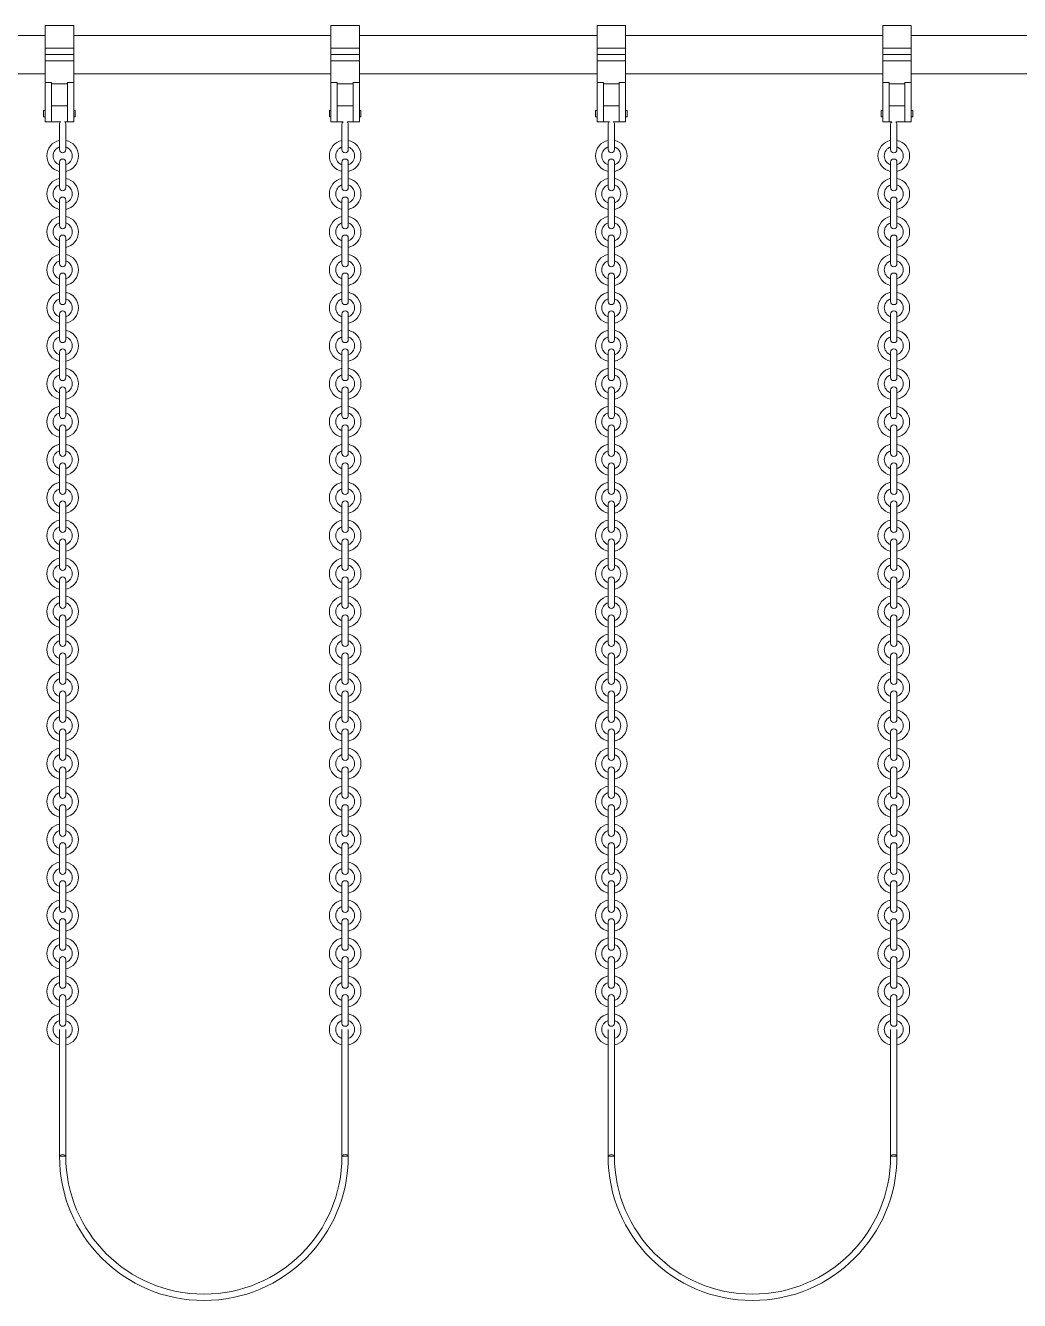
# Model space of a CAD drawing. Header units: metres. Extents: x 0 to 8289, y -39 to 4089.
# Drawn here: x 1302 to 2873, y 532 to 2546 of the extents above; entities that cross this region are included whole.
import ezdxf

# ---------------------------------------------------------------- set-up
doc = ezdxf.new("R2010")
doc.units = ezdxf.units.M
doc.layers.add('ceco.net 250', color=7, linetype='Continuous', lineweight=9)

msp = doc.modelspace()

# ---------------------------------------------------------------- linework, layer by layer
at = {"layer": 'ceco.net 250', "extrusion": (0, 1, 6.12323e-17)}
for p, q in [((1333.6, 2546), (1333.6, 2510)), ((1333.6, 2546), (1378.6, 2546)), ((1378.6, 2510), (1378.6, 2546)), ((1785, 2546), (1785, 2510)), ((1785, 2546), (1830, 2546)), ((1830, 2510), (1830, 2546)), ((2205.5, 2510), (2205.5, 2546)), ((2205.5, 2546), (2250.5, 2546)), ((2250.5, 2546), (2250.5, 2510)), ((2656.9, 2510), (2656.9, 2546)), ((2656.9, 2546), (2701.9, 2546)), ((2701.9, 2546), (2701.9, 2510)), ((1333.6, 2530.2), (963.1, 2530.2)), ((1785, 2530.2), (1378.6, 2530.2)), ((2205.5, 2530.2), (1830, 2530.2)), ((2656.9, 2530.2), (2250.5, 2530.2)), ((3051.2, 2530.2), (2701.9, 2530.2)), ((1333.6, 2500), (1333.6, 2510)), ((1333.6, 2510), (1378.6, 2510)), ((1333.6, 2500), (1378.6, 2500)), ((1333.6, 2500), (1378.6, 2500)), ((1333.6, 2500), (1333.6, 2490)), ((1378.6, 2510), (1378.6, 2500)), ((1378.6, 2490), (1378.6, 2500)), ((1785, 2500), (1785, 2510)), ((1785, 2510), (1830, 2510)), ((1785, 2500), (1830, 2500)), ((1785, 2500), (1830, 2500)), ((1785, 2500), (1785, 2490)), ((1830, 2510), (1830, 2500)), ((1830, 2490), (1830, 2500)), ((2205.5, 2510), (2205.5, 2500)), ((2250.5, 2510), (2205.5, 2510)), ((2250.5, 2500), (2205.5, 2500)), ((2250.5, 2500), (2205.5, 2500)), ((2205.5, 2490), (2205.5, 2500)), ((2250.5, 2500), (2250.5, 2510)), ((2250.5, 2500), (2250.5, 2490)), ((2656.9, 2510), (2656.9, 2500)), ((2701.9, 2510), (2656.9, 2510)), ((2701.9, 2500), (2656.9, 2500)), ((2701.9, 2500), (2656.9, 2500)), ((2656.9, 2490), (2656.9, 2500)), ((2701.9, 2500), (2701.9, 2510)), ((2701.9, 2500), (2701.9, 2490)), ((1333.6, 2490), (1333.6, 2455.8)), ((1333.6, 2490), (1378.6, 2490)), ((1378.6, 2455.8), (1378.6, 2490)), ((1785, 2490), (1785, 2455.8)), ((1785, 2490), (1830, 2490)), ((1830, 2455.8), (1830, 2490)), ((2205.5, 2455.8), (2205.5, 2490)), ((2250.5, 2490), (2205.5, 2490)), ((2250.5, 2490), (2250.5, 2455.8)), ((2656.9, 2455.8), (2656.9, 2490)), ((2701.9, 2490), (2656.9, 2490)), ((2701.9, 2490), (2701.9, 2455.8)), ((1333.6, 2469.8), (963.1, 2469.8)), ((1785, 2469.8), (1378.6, 2469.8)), ((2205.5, 2469.8), (1830, 2469.8)), ((2656.9, 2469.8), (2250.5, 2469.8)), ((3051.2, 2469.8), (2701.9, 2469.8)), ((1333.6, 2394), (1333.6, 2455.8)), ((1343.6, 2455.8), (1333.6, 2455.8)), ((1343.6, 2455.8), (1343.6, 2394)), ((1343.6, 2454), (1368.6, 2454)), ((1368.6, 2455.8), (1368.6, 2394)), ((1378.6, 2455.8), (1368.6, 2455.8)), ((1378.6, 2394), (1378.6, 2455.8)), ((1785, 2394), (1785, 2455.8)), ((1795, 2455.8), (1785, 2455.8)), ((1795, 2455.8), (1795, 2394)), ((1795, 2454), (1820, 2454)), ((1820, 2455.8), (1820, 2394)), ((1830, 2455.8), (1820, 2455.8)), ((1830, 2394), (1830, 2455.8)), ((2205.5, 2394), (2205.5, 2455.8)), ((2205.5, 2455.8), (2215.5, 2455.8)), ((2215.5, 2455.8), (2215.5, 2394)), ((2215.5, 2454), (2240.5, 2454)), ((2240.5, 2455.8), (2240.5, 2394)), ((2240.5, 2455.8), (2250.5, 2455.8)), ((2250.5, 2394), (2250.5, 2455.8)), ((2656.9, 2394), (2656.9, 2455.8)), ((2656.9, 2455.8), (2666.9, 2455.8)), ((2666.9, 2455.8), (2666.9, 2394)), ((2666.9, 2454), (2691.9, 2454)), ((2691.9, 2455.8), (2691.9, 2394)), ((2691.9, 2455.8), (2701.9, 2455.8)), ((2701.9, 2394), (2701.9, 2455.8)), ((1343.6, 2419), (1368.6, 2419)), ((1795, 2419), (1820, 2419)), ((2215.5, 2419), (2240.5, 2419)), ((2666.9, 2419), (2691.9, 2419)), ((1331.1, 2411.5), (1331.1, 2406.5)), ((1331.1, 2411.5), (1333.6, 2411.5)), ((1331.1, 2406.5), (1331.1, 2401.5)), ((1331.1, 2401.5), (1333.6, 2401.5)), ((1378.6, 2411.5), (1381.1, 2411.5)), ((1378.6, 2401.5), (1381.1, 2401.5)), ((1381.1, 2406.5), (1381.1, 2411.5)), ((1381.1, 2401.5), (1381.1, 2406.5)), ((1782.5, 2411.5), (1782.5, 2406.5)), ((1782.5, 2411.5), (1785, 2411.5)), ((1782.5, 2406.5), (1782.5, 2401.5)), ((1782.5, 2401.5), (1785, 2401.5)), ((1830, 2411.5), (1832.5, 2411.5)), ((1830, 2401.5), (1832.5, 2401.5)), ((1832.5, 2406.5), (1832.5, 2411.5)), ((1832.5, 2401.5), (1832.5, 2406.5)), ((2203, 2406.5), (2203, 2411.5)), ((2203, 2411.5), (2205.5, 2411.5)), ((2203, 2401.5), (2203, 2406.5)), ((2203, 2401.5), (2205.5, 2401.5)), ((2250.5, 2411.5), (2253, 2411.5)), ((2250.5, 2401.5), (2253, 2401.5)), ((2253, 2411.5), (2253, 2406.5)), ((2253, 2406.5), (2253, 2401.5)), ((2654.4, 2406.5), (2654.4, 2411.5)), ((2654.4, 2411.5), (2656.9, 2411.5)), ((2654.4, 2401.5), (2654.4, 2406.5)), ((2654.4, 2401.5), (2656.9, 2401.5)), ((2701.9, 2411.5), (2704.4, 2411.5)), ((2701.9, 2401.5), (2704.4, 2401.5)), ((2704.4, 2411.5), (2704.4, 2406.5)), ((2704.4, 2406.5), (2704.4, 2401.5)), ((1343.6, 2394), (1333.6, 2394)), ((1343.6, 2394), (1358.1, 2394)), ((1356.1, 2390), (1356.1, 2350)), ((1364.1, 2394), (1368.6, 2394)), ((1366.1, 2350), (1366.1, 2390)), ((1368.6, 2394), (1378.6, 2394)), ((1795, 2394), (1785, 2394)), ((1795, 2394), (1804.5, 2394)), ((1802.5, 2390), (1802.5, 2350)), ((1810.5, 2394), (1820, 2394)), ((1812.5, 2350), (1812.5, 2390)), ((1820, 2394), (1830, 2394)), ((2215.5, 2394), (2205.5, 2394)), ((2215.5, 2394), (2225, 2394)), ((2223, 2390), (2223, 2350)), ((2231, 2394), (2240.5, 2394)), ((2233, 2350), (2233, 2390)), ((2240.5, 2394), (2250.5, 2394)), ((2666.9, 2394), (2656.9, 2394)), ((2666.9, 2394), (2671.4, 2394)), ((2669.4, 2390), (2669.4, 2350)), ((2677.4, 2394), (2691.9, 2394)), ((2679.4, 2350), (2679.4, 2390)), ((2691.9, 2394), (2701.9, 2394)), ((1356.1, 2330), (1356.1, 2290)), ((1366.1, 2290), (1366.1, 2330)), ((1802.5, 2330), (1802.5, 2290)), ((1812.5, 2290), (1812.5, 2330)), ((2223, 2330), (2223, 2290)), ((2233, 2290), (2233, 2330)), ((2669.4, 2330), (2669.4, 2290)), ((2679.4, 2290), (2679.4, 2330)), ((1356.1, 2270), (1356.1, 2230)), ((1366.1, 2230), (1366.1, 2270)), ((1802.5, 2270), (1802.5, 2230)), ((1812.5, 2230), (1812.5, 2270)), ((2223, 2270), (2223, 2230)), ((2233, 2230), (2233, 2270)), ((2669.4, 2270), (2669.4, 2230)), ((2679.4, 2230), (2679.4, 2270)), ((1356.1, 2210), (1356.1, 2170)), ((1366.1, 2170), (1366.1, 2210)), ((1802.5, 2210), (1802.5, 2170)), ((1812.5, 2170), (1812.5, 2210)), ((2223, 2210), (2223, 2170)), ((2233, 2170), (2233, 2210)), ((2669.4, 2210), (2669.4, 2170)), ((2679.4, 2170), (2679.4, 2210)), ((1356.1, 2150), (1356.1, 2110)), ((1366.1, 2110), (1366.1, 2150)), ((1802.5, 2150), (1802.5, 2110)), ((1812.5, 2110), (1812.5, 2150)), ((2223, 2150), (2223, 2110)), ((2233, 2110), (2233, 2150)), ((2669.4, 2150), (2669.4, 2110)), ((2679.4, 2110), (2679.4, 2150)), ((1356.1, 2090), (1356.1, 2050)), ((1366.1, 2050), (1366.1, 2090)), ((1802.5, 2090), (1802.5, 2050)), ((1812.5, 2050), (1812.5, 2090)), ((2223, 2090), (2223, 2050)), ((2233, 2050), (2233, 2090)), ((2669.4, 2090), (2669.4, 2050)), ((2679.4, 2050), (2679.4, 2090)), ((1356.1, 2030), (1356.1, 1990)), ((1366.1, 1990), (1366.1, 2030)), ((1802.5, 2030), (1802.5, 1990)), ((1812.5, 1990), (1812.5, 2030)), ((2223, 2030), (2223, 1990)), ((2233, 1990), (2233, 2030)), ((2669.4, 2030), (2669.4, 1990)), ((2679.4, 1990), (2679.4, 2030)), ((1356.1, 1970), (1356.1, 1930)), ((1366.1, 1930), (1366.1, 1970)), ((1802.5, 1970), (1802.5, 1930)), ((1812.5, 1930), (1812.5, 1970)), ((2223, 1970), (2223, 1930)), ((2233, 1930), (2233, 1970)), ((2669.4, 1970), (2669.4, 1930)), ((2679.4, 1930), (2679.4, 1970)), ((1356.1, 1910), (1356.1, 1870)), ((1366.1, 1870), (1366.1, 1910)), ((1802.5, 1910), (1802.5, 1870)), ((1812.5, 1870), (1812.5, 1910)), ((2223, 1910), (2223, 1870)), ((2233, 1870), (2233, 1910)), ((2669.4, 1910), (2669.4, 1870)), ((2679.4, 1870), (2679.4, 1910)), ((1356.1, 1850), (1356.1, 1810)), ((1366.1, 1810), (1366.1, 1850)), ((1802.5, 1850), (1802.5, 1810)), ((1812.5, 1810), (1812.5, 1850)), ((2223, 1850), (2223, 1810)), ((2233, 1810), (2233, 1850)), ((2669.4, 1850), (2669.4, 1810)), ((2679.4, 1810), (2679.4, 1850)), ((1356.1, 1790), (1356.1, 1750)), ((1366.1, 1750), (1366.1, 1790)), ((1802.5, 1790), (1802.5, 1750)), ((1812.5, 1750), (1812.5, 1790)), ((2223, 1790), (2223, 1750)), ((2233, 1750), (2233, 1790)), ((2669.4, 1790), (2669.4, 1750)), ((2679.4, 1750), (2679.4, 1790)), ((1356.1, 1730), (1356.1, 1690)), ((1366.1, 1690), (1366.1, 1730)), ((1802.5, 1730), (1802.5, 1690)), ((1812.5, 1690), (1812.5, 1730)), ((2223, 1730), (2223, 1690)), ((2233, 1690), (2233, 1730)), ((2669.4, 1730), (2669.4, 1690)), ((2679.4, 1690), (2679.4, 1730)), ((1356.1, 1670), (1356.1, 1630)), ((1366.1, 1630), (1366.1, 1670)), ((1802.5, 1670), (1802.5, 1630)), ((1812.5, 1630), (1812.5, 1670)), ((2223, 1670), (2223, 1630)), ((2233, 1630), (2233, 1670)), ((2669.4, 1670), (2669.4, 1630)), ((2679.4, 1630), (2679.4, 1670)), ((1356.1, 1610), (1356.1, 1570)), ((1366.1, 1570), (1366.1, 1610)), ((1802.5, 1610), (1802.5, 1570)), ((1812.5, 1570), (1812.5, 1610)), ((2223, 1610), (2223, 1570)), ((2233, 1570), (2233, 1610)), ((2669.4, 1610), (2669.4, 1570)), ((2679.4, 1570), (2679.4, 1610)), ((1356.1, 1550), (1356.1, 1510)), ((1366.1, 1510), (1366.1, 1550)), ((1802.5, 1550), (1802.5, 1510)), ((1812.5, 1510), (1812.5, 1550)), ((2223, 1550), (2223, 1510)), ((2233, 1510), (2233, 1550)), ((2669.4, 1550), (2669.4, 1510)), ((2679.4, 1510), (2679.4, 1550)), ((1356.1, 1490), (1356.1, 1450)), ((1366.1, 1450), (1366.1, 1490)), ((1802.5, 1490), (1802.5, 1450)), ((1812.5, 1450), (1812.5, 1490)), ((2223, 1490), (2223, 1450)), ((2233, 1450), (2233, 1490)), ((2669.4, 1490), (2669.4, 1450)), ((2679.4, 1450), (2679.4, 1490)), ((1356.1, 1430), (1356.1, 1390)), ((1366.1, 1390), (1366.1, 1430)), ((1802.5, 1430), (1802.5, 1390)), ((1812.5, 1390), (1812.5, 1430)), ((2223, 1430), (2223, 1390)), ((2233, 1390), (2233, 1430)), ((2669.4, 1430), (2669.4, 1390)), ((2679.4, 1390), (2679.4, 1430)), ((1356.1, 1370), (1356.1, 1330)), ((1366.1, 1330), (1366.1, 1370)), ((1802.5, 1370), (1802.5, 1330)), ((1812.5, 1330), (1812.5, 1370)), ((2223, 1370), (2223, 1330)), ((2233, 1330), (2233, 1370)), ((2669.4, 1370), (2669.4, 1330)), ((2679.4, 1330), (2679.4, 1370)), ((1356.1, 1310), (1356.1, 1270)), ((1366.1, 1270), (1366.1, 1310)), ((1802.5, 1310), (1802.5, 1270)), ((1812.5, 1270), (1812.5, 1310)), ((2223, 1310), (2223, 1270)), ((2233, 1270), (2233, 1310)), ((2669.4, 1310), (2669.4, 1270)), ((2679.4, 1270), (2679.4, 1310)), ((1356.1, 1250), (1356.1, 1210)), ((1366.1, 1210), (1366.1, 1250)), ((1802.5, 1250), (1802.5, 1210)), ((1812.5, 1210), (1812.5, 1250)), ((2223, 1250), (2223, 1210)), ((2233, 1210), (2233, 1250)), ((2669.4, 1250), (2669.4, 1210)), ((2679.4, 1210), (2679.4, 1250)), ((1356.1, 1190), (1356.1, 1150)), ((1366.1, 1150), (1366.1, 1190)), ((1802.5, 1190), (1802.5, 1150)), ((1812.5, 1150), (1812.5, 1190)), ((2223, 1190), (2223, 1150)), ((2233, 1150), (2233, 1190)), ((2669.4, 1190), (2669.4, 1150)), ((2679.4, 1150), (2679.4, 1190)), ((1356.1, 1130), (1356.1, 1090)), ((1366.1, 1090), (1366.1, 1130)), ((1802.5, 1130), (1802.5, 1090)), ((1812.5, 1090), (1812.5, 1130)), ((2223, 1130), (2223, 1090)), ((2233, 1090), (2233, 1130)), ((2669.4, 1130), (2669.4, 1090)), ((2679.4, 1090), (2679.4, 1130)), ((1356.1, 1070), (1356.1, 1030)), ((1366.1, 1030), (1366.1, 1070)), ((1802.5, 1070), (1802.5, 1030)), ((1812.5, 1030), (1812.5, 1070)), ((2223, 1070), (2223, 1030)), ((2233, 1030), (2233, 1070)), ((2669.4, 1070), (2669.4, 1030)), ((2679.4, 1030), (2679.4, 1070)), ((1356.1, 1010), (1356.1, 970)), ((1366.1, 970), (1366.1, 1010)), ((1802.5, 1010), (1802.5, 970)), ((1812.5, 970), (1812.5, 1010)), ((2223, 1010), (2223, 970)), ((2233, 970), (2233, 1010)), ((2669.4, 1010), (2669.4, 970)), ((2679.4, 970), (2679.4, 1010)), ((1356.1, 760), (1356.1, 960)), ((1366.1, 760), (1366.1, 960)), ((1802.5, 960), (1802.5, 760)), ((1812.5, 960), (1812.5, 760)), ((2223, 760), (2223, 960)), ((2233, 760), (2233, 960)), ((2669.4, 960), (2669.4, 760)), ((2679.4, 960), (2679.4, 760)), ((1356.1, 760), (1366.1, 760)), ((1802.5, 760), (1812.5, 760)), ((2233, 760), (2223, 760)), ((2679.4, 760), (2669.4, 760))]:
    msp.add_line(p, q, dxfattribs=at)
at = {"layer": 'ceco.net 250'}
for centre, radius, start, end in [((1361.1, 2390), 5, 126.8699, 180), ((1361.1, 2390), 5, 0, 53.1301), ((1807.5, 2390), 5, 126.8699, 180), ((1807.5, 2390), 5, 0, 53.1301), ((2228, 2390), 5, 126.8699, 180), ((2228, 2390), 5, 0, 53.1301), ((2674.4, 2390), 5, 126.8699, 180), ((2674.4, 2390), 5, 0, 53.1301), ((1361.1, 2340), 25, 101.537, 180), ((1361.1, 2340), 25, 281.537, 78.463), ((1807.5, 2340), 25, 101.537, 180), ((1807.5, 2340), 25, 281.537, 78.463), ((2228, 2340), 25, 101.537, 180), ((2228, 2340), 25, 281.537, 78.463), ((2674.4, 2340), 25, 101.537, 180), ((2674.4, 2340), 25, 281.537, 78.463), ((1361.1, 2340), 25, 180, 258.463), ((1361.1, 2340), 15, 109.4712, 180), ((1361.1, 2340), 15, 180, 250.5288), ((1361.1, 2350), 5, 180, 0), ((1361.1, 2340), 15, 289.4712, 70.5288), ((1807.5, 2340), 25, 180, 258.463), ((1807.5, 2340), 15, 109.4712, 180), ((1807.5, 2340), 15, 180, 250.5288), ((1807.5, 2350), 5, 180, 0), ((1807.5, 2340), 15, 289.4712, 70.5288), ((2228, 2340), 25, 180, 258.463), ((2228, 2340), 15, 109.4712, 180), ((2228, 2340), 15, 180, 250.5288), ((2228, 2350), 5, 180, 0), ((2228, 2340), 15, 289.4712, 70.5288), ((2674.4, 2340), 25, 180, 258.463), ((2674.4, 2340), 15, 109.4712, 180), ((2674.4, 2340), 15, 180, 250.5288), ((2674.4, 2350), 5, 180, 0), ((2674.4, 2340), 15, 289.4712, 70.5288), ((1361.1, 2330), 5, 0, 180), ((1807.5, 2330), 5, 0, 180), ((2228, 2330), 5, 0, 180), ((2674.4, 2330), 5, 0, 180), ((1361.1, 2280), 25, 101.537, 180), ((1361.1, 2280), 25, 281.537, 78.463), ((1807.5, 2280), 25, 101.537, 180), ((1807.5, 2280), 25, 281.537, 78.463), ((2228, 2280), 25, 101.537, 180), ((2228, 2280), 25, 281.537, 78.463), ((2674.4, 2280), 25, 101.537, 180), ((2674.4, 2280), 25, 281.537, 78.463), ((1361.1, 2280), 25, 180, 258.463), ((1361.1, 2280), 15, 109.4712, 180), ((1361.1, 2280), 15, 180, 250.5288), ((1361.1, 2290), 5, 180, 0), ((1361.1, 2280), 15, 289.4712, 70.5288), ((1807.5, 2280), 25, 180, 258.463), ((1807.5, 2280), 15, 109.4712, 180), ((1807.5, 2280), 15, 180, 250.5288), ((1807.5, 2290), 5, 180, 0), ((1807.5, 2280), 15, 289.4712, 70.5288), ((2228, 2280), 25, 180, 258.463), ((2228, 2280), 15, 109.4712, 180), ((2228, 2280), 15, 180, 250.5288), ((2228, 2290), 5, 180, 0), ((2228, 2280), 15, 289.4712, 70.5288), ((2674.4, 2280), 25, 180, 258.463), ((2674.4, 2280), 15, 109.4712, 180), ((2674.4, 2280), 15, 180, 250.5288), ((2674.4, 2290), 5, 180, 0), ((2674.4, 2280), 15, 289.4712, 70.5288), ((1361.1, 2270), 5, 0, 180), ((1807.5, 2270), 5, 0, 180), ((2228, 2270), 5, 0, 180), ((2674.4, 2270), 5, 0, 180), ((1361.1, 2220), 25, 101.537, 180), ((1361.1, 2220), 25, 281.537, 78.463), ((1807.5, 2220), 25, 101.537, 180), ((1807.5, 2220), 25, 281.537, 78.463), ((2228, 2220), 25, 101.537, 180), ((2228, 2220), 25, 281.537, 78.463), ((2674.4, 2220), 25, 101.537, 180), ((2674.4, 2220), 25, 281.537, 78.463), ((1361.1, 2220), 25, 180, 258.463), ((1361.1, 2220), 15, 109.4712, 180), ((1361.1, 2220), 15, 180, 250.5288), ((1361.1, 2230), 5, 180, 0), ((1361.1, 2220), 15, 289.4712, 70.5288), ((1807.5, 2220), 25, 180, 258.463), ((1807.5, 2220), 15, 109.4712, 180), ((1807.5, 2220), 15, 180, 250.5288), ((1807.5, 2230), 5, 180, 0), ((1807.5, 2220), 15, 289.4712, 70.5288), ((2228, 2220), 25, 180, 258.463), ((2228, 2220), 15, 109.4712, 180), ((2228, 2220), 15, 180, 250.5288), ((2228, 2230), 5, 180, 0), ((2228, 2220), 15, 289.4712, 70.5288), ((2674.4, 2220), 25, 180, 258.463), ((2674.4, 2220), 15, 109.4712, 180), ((2674.4, 2220), 15, 180, 250.5288), ((2674.4, 2230), 5, 180, 0), ((2674.4, 2220), 15, 289.4712, 70.5288), ((1361.1, 2210), 5, 0, 180), ((1807.5, 2210), 5, 0, 180), ((2228, 2210), 5, 0, 180), ((2674.4, 2210), 5, 0, 180), ((1361.1, 2160), 25, 101.537, 180), ((1361.1, 2160), 25, 281.537, 78.463), ((1807.5, 2160), 25, 101.537, 180), ((1807.5, 2160), 25, 281.537, 78.463), ((2228, 2160), 25, 101.537, 180), ((2228, 2160), 25, 281.537, 78.463), ((2674.4, 2160), 25, 101.537, 180), ((2674.4, 2160), 25, 281.537, 78.463), ((1361.1, 2160), 25, 180, 258.463), ((1361.1, 2160), 15, 109.4712, 180), ((1361.1, 2160), 15, 180, 250.5288), ((1361.1, 2170), 5, 180, 0), ((1361.1, 2160), 15, 289.4712, 70.5288), ((1807.5, 2160), 25, 180, 258.463), ((1807.5, 2160), 15, 109.4712, 180), ((1807.5, 2160), 15, 180, 250.5288), ((1807.5, 2170), 5, 180, 0), ((1807.5, 2160), 15, 289.4712, 70.5288), ((2228, 2160), 25, 180, 258.463), ((2228, 2160), 15, 109.4712, 180), ((2228, 2160), 15, 180, 250.5288), ((2228, 2170), 5, 180, 0), ((2228, 2160), 15, 289.4712, 70.5288), ((2674.4, 2160), 25, 180, 258.463), ((2674.4, 2160), 15, 109.4712, 180), ((2674.4, 2160), 15, 180, 250.5288), ((2674.4, 2170), 5, 180, 0), ((2674.4, 2160), 15, 289.4712, 70.5288), ((1361.1, 2150), 5, 0, 180), ((1807.5, 2150), 5, 0, 180), ((2228, 2150), 5, 0, 180), ((2674.4, 2150), 5, 0, 180), ((1361.1, 2100), 25, 101.537, 180), ((1361.1, 2100), 25, 281.537, 78.463), ((1807.5, 2100), 25, 101.537, 180), ((1807.5, 2100), 25, 281.537, 78.463), ((2228, 2100), 25, 101.537, 180), ((2228, 2100), 25, 281.537, 78.463), ((2674.4, 2100), 25, 101.537, 180), ((2674.4, 2100), 25, 281.537, 78.463), ((1361.1, 2100), 25, 180, 258.463), ((1361.1, 2100), 15, 109.4712, 180), ((1361.1, 2100), 15, 180, 250.5288), ((1361.1, 2110), 5, 180, 0), ((1361.1, 2090), 5, 0, 180), ((1361.1, 2100), 15, 289.4712, 70.5288), ((1807.5, 2100), 25, 180, 258.463), ((1807.5, 2100), 15, 109.4712, 180), ((1807.5, 2100), 15, 180, 250.5288), ((1807.5, 2110), 5, 180, 0), ((1807.5, 2090), 5, 0, 180), ((1807.5, 2100), 15, 289.4712, 70.5288), ((2228, 2100), 25, 180, 258.463), ((2228, 2100), 15, 109.4712, 180), ((2228, 2100), 15, 180, 250.5288), ((2228, 2110), 5, 180, 0), ((2228, 2090), 5, 0, 180), ((2228, 2100), 15, 289.4712, 70.5288), ((2674.4, 2100), 25, 180, 258.463), ((2674.4, 2100), 15, 109.4712, 180), ((2674.4, 2100), 15, 180, 250.5288), ((2674.4, 2110), 5, 180, 0), ((2674.4, 2090), 5, 0, 180), ((2674.4, 2100), 15, 289.4712, 70.5288), ((1361.1, 2040), 25, 101.537, 180), ((1361.1, 2040), 25, 281.537, 78.463), ((1807.5, 2040), 25, 101.537, 180), ((1807.5, 2040), 25, 281.537, 78.463), ((2228, 2040), 25, 101.537, 180), ((2228, 2040), 25, 281.537, 78.463), ((2674.4, 2040), 25, 101.537, 180), ((2674.4, 2040), 25, 281.537, 78.463), ((1361.1, 2040), 25, 180, 258.463), ((1361.1, 2040), 15, 109.4712, 180), ((1361.1, 2040), 15, 180, 250.5288), ((1361.1, 2050), 5, 180, 0), ((1361.1, 2030), 5, 0, 180), ((1361.1, 2040), 15, 289.4712, 70.5288), ((1807.5, 2040), 25, 180, 258.463), ((1807.5, 2040), 15, 109.4712, 180), ((1807.5, 2040), 15, 180, 250.5288), ((1807.5, 2050), 5, 180, 0), ((1807.5, 2030), 5, 0, 180), ((1807.5, 2040), 15, 289.4712, 70.5288), ((2228, 2040), 25, 180, 258.463), ((2228, 2040), 15, 109.4712, 180), ((2228, 2040), 15, 180, 250.5288), ((2228, 2050), 5, 180, 0), ((2228, 2030), 5, 0, 180), ((2228, 2040), 15, 289.4712, 70.5288), ((2674.4, 2040), 25, 180, 258.463), ((2674.4, 2040), 15, 109.4712, 180), ((2674.4, 2040), 15, 180, 250.5288), ((2674.4, 2050), 5, 180, 0), ((2674.4, 2030), 5, 0, 180), ((2674.4, 2040), 15, 289.4712, 70.5288), ((1361.1, 1980), 25, 101.537, 180), ((1361.1, 1980), 15, 109.4712, 180), ((1361.1, 1980), 25, 281.537, 78.463), ((1361.1, 1980), 15, 289.4712, 70.5288), ((1807.5, 1980), 25, 101.537, 180), ((1807.5, 1980), 15, 109.4712, 180), ((1807.5, 1980), 25, 281.537, 78.463), ((1807.5, 1980), 15, 289.4712, 70.5288), ((2228, 1980), 25, 101.537, 180), ((2228, 1980), 15, 109.4712, 180), ((2228, 1980), 25, 281.537, 78.463), ((2228, 1980), 15, 289.4712, 70.5288), ((2674.4, 1980), 25, 101.537, 180), ((2674.4, 1980), 15, 109.4712, 180), ((2674.4, 1980), 25, 281.537, 78.463), ((2674.4, 1980), 15, 289.4712, 70.5288), ((1361.1, 1980), 25, 180, 258.463), ((1361.1, 1980), 15, 180, 250.5288), ((1361.1, 1990), 5, 180, 0), ((1361.1, 1970), 5, 0, 180), ((1807.5, 1980), 25, 180, 258.463), ((1807.5, 1980), 15, 180, 250.5288), ((1807.5, 1990), 5, 180, 0), ((1807.5, 1970), 5, 0, 180), ((2228, 1980), 25, 180, 258.463), ((2228, 1980), 15, 180, 250.5288), ((2228, 1990), 5, 180, 0), ((2228, 1970), 5, 0, 180), ((2674.4, 1980), 25, 180, 258.463), ((2674.4, 1980), 15, 180, 250.5288), ((2674.4, 1990), 5, 180, 0), ((2674.4, 1970), 5, 0, 180), ((1361.1, 1920), 25, 101.537, 180), ((1361.1, 1920), 15, 109.4712, 180), ((1361.1, 1920), 25, 281.537, 78.463), ((1361.1, 1920), 15, 289.4712, 70.5288), ((1807.5, 1920), 25, 101.537, 180), ((1807.5, 1920), 15, 109.4712, 180), ((1807.5, 1920), 25, 281.537, 78.463), ((1807.5, 1920), 15, 289.4712, 70.5288), ((2228, 1920), 25, 101.537, 180), ((2228, 1920), 15, 109.4712, 180), ((2228, 1920), 25, 281.537, 78.463), ((2228, 1920), 15, 289.4712, 70.5288), ((2674.4, 1920), 25, 101.537, 180), ((2674.4, 1920), 15, 109.4712, 180), ((2674.4, 1920), 25, 281.537, 78.463), ((2674.4, 1920), 15, 289.4712, 70.5288), ((1361.1, 1920), 25, 180, 258.463), ((1361.1, 1920), 15, 180, 250.5288), ((1361.1, 1930), 5, 180, 0), ((1361.1, 1910), 5, 0, 180), ((1807.5, 1920), 25, 180, 258.463), ((1807.5, 1920), 15, 180, 250.5288), ((1807.5, 1930), 5, 180, 0), ((1807.5, 1910), 5, 0, 180), ((2228, 1920), 25, 180, 258.463), ((2228, 1920), 15, 180, 250.5288), ((2228, 1930), 5, 180, 0), ((2228, 1910), 5, 0, 180), ((2674.4, 1920), 25, 180, 258.463), ((2674.4, 1920), 15, 180, 250.5288), ((2674.4, 1930), 5, 180, 0), ((2674.4, 1910), 5, 0, 180), ((1361.1, 1860), 25, 101.537, 180), ((1361.1, 1860), 15, 109.4712, 180), ((1361.1, 1860), 25, 281.537, 78.463), ((1361.1, 1860), 15, 289.4712, 70.5288), ((1807.5, 1860), 25, 101.537, 180), ((1807.5, 1860), 15, 109.4712, 180), ((1807.5, 1860), 25, 281.537, 78.463), ((1807.5, 1860), 15, 289.4712, 70.5288), ((2228, 1860), 25, 101.537, 180), ((2228, 1860), 15, 109.4712, 180), ((2228, 1860), 25, 281.537, 78.463), ((2228, 1860), 15, 289.4712, 70.5288), ((2674.4, 1860), 25, 101.537, 180), ((2674.4, 1860), 15, 109.4712, 180), ((2674.4, 1860), 25, 281.537, 78.463), ((2674.4, 1860), 15, 289.4712, 70.5288), ((1361.1, 1860), 25, 180, 258.463), ((1361.1, 1860), 15, 180, 250.5288), ((1361.1, 1870), 5, 180, 0), ((1361.1, 1850), 5, 0, 180), ((1807.5, 1860), 25, 180, 258.463), ((1807.5, 1860), 15, 180, 250.5288), ((1807.5, 1870), 5, 180, 0), ((1807.5, 1850), 5, 0, 180), ((2228, 1860), 25, 180, 258.463), ((2228, 1860), 15, 180, 250.5288), ((2228, 1870), 5, 180, 0), ((2228, 1850), 5, 0, 180), ((2674.4, 1860), 25, 180, 258.463), ((2674.4, 1860), 15, 180, 250.5288), ((2674.4, 1870), 5, 180, 0), ((2674.4, 1850), 5, 0, 180), ((1361.1, 1800), 25, 101.537, 180), ((1361.1, 1800), 15, 109.4712, 180), ((1361.1, 1800), 25, 281.537, 78.463), ((1361.1, 1800), 15, 289.4712, 70.5288), ((1807.5, 1800), 25, 101.537, 180), ((1807.5, 1800), 15, 109.4712, 180), ((1807.5, 1800), 25, 281.537, 78.463), ((1807.5, 1800), 15, 289.4712, 70.5288), ((2228, 1800), 25, 101.537, 180), ((2228, 1800), 15, 109.4712, 180), ((2228, 1800), 25, 281.537, 78.463), ((2228, 1800), 15, 289.4712, 70.5288), ((2674.4, 1800), 25, 101.537, 180), ((2674.4, 1800), 15, 109.4712, 180), ((2674.4, 1800), 25, 281.537, 78.463), ((2674.4, 1800), 15, 289.4712, 70.5288), ((1361.1, 1800), 25, 180, 258.463), ((1361.1, 1800), 15, 180, 250.5288), ((1361.1, 1810), 5, 180, 0), ((1361.1, 1790), 5, 0, 180), ((1807.5, 1800), 25, 180, 258.463), ((1807.5, 1800), 15, 180, 250.5288), ((1807.5, 1810), 5, 180, 0), ((1807.5, 1790), 5, 0, 180), ((2228, 1800), 25, 180, 258.463), ((2228, 1800), 15, 180, 250.5288), ((2228, 1810), 5, 180, 0), ((2228, 1790), 5, 0, 180), ((2674.4, 1800), 25, 180, 258.463), ((2674.4, 1800), 15, 180, 250.5288), ((2674.4, 1810), 5, 180, 0), ((2674.4, 1790), 5, 0, 180), ((1361.1, 1740), 25, 101.537, 180), ((1361.1, 1740), 15, 109.4712, 180), ((1361.1, 1740), 25, 281.537, 78.463), ((1361.1, 1740), 15, 289.4712, 70.5288), ((1807.5, 1740), 25, 101.537, 180), ((1807.5, 1740), 15, 109.4712, 180), ((1807.5, 1740), 25, 281.537, 78.463), ((1807.5, 1740), 15, 289.4712, 70.5288), ((2228, 1740), 25, 101.537, 180), ((2228, 1740), 15, 109.4712, 180), ((2228, 1740), 25, 281.537, 78.463), ((2228, 1740), 15, 289.4712, 70.5288), ((2674.4, 1740), 25, 101.537, 180), ((2674.4, 1740), 15, 109.4712, 180), ((2674.4, 1740), 25, 281.537, 78.463), ((2674.4, 1740), 15, 289.4712, 70.5288), ((1361.1, 1740), 25, 180, 258.463), ((1361.1, 1740), 15, 180, 250.5288), ((1361.1, 1750), 5, 180, 0), ((1361.1, 1730), 5, 0, 180), ((1807.5, 1740), 25, 180, 258.463), ((1807.5, 1740), 15, 180, 250.5288), ((1807.5, 1750), 5, 180, 0), ((1807.5, 1730), 5, 0, 180), ((2228, 1740), 25, 180, 258.463), ((2228, 1740), 15, 180, 250.5288), ((2228, 1750), 5, 180, 0), ((2228, 1730), 5, 0, 180), ((2674.4, 1740), 25, 180, 258.463), ((2674.4, 1740), 15, 180, 250.5288), ((2674.4, 1750), 5, 180, 0), ((2674.4, 1730), 5, 0, 180), ((1361.1, 1680), 25, 101.537, 180), ((1361.1, 1680), 15, 109.4712, 180), ((1361.1, 1680), 25, 281.537, 78.463), ((1361.1, 1680), 15, 289.4712, 70.5288), ((1807.5, 1680), 25, 101.537, 180), ((1807.5, 1680), 15, 109.4712, 180), ((1807.5, 1680), 25, 281.537, 78.463), ((1807.5, 1680), 15, 289.4712, 70.5288), ((2228, 1680), 25, 101.537, 180), ((2228, 1680), 15, 109.4712, 180), ((2228, 1680), 25, 281.537, 78.463), ((2228, 1680), 15, 289.4712, 70.5288), ((2674.4, 1680), 25, 101.537, 180), ((2674.4, 1680), 15, 109.4712, 180), ((2674.4, 1680), 25, 281.537, 78.463), ((2674.4, 1680), 15, 289.4712, 70.5288), ((1361.1, 1680), 25, 180, 258.463), ((1361.1, 1680), 15, 180, 250.5288), ((1361.1, 1690), 5, 180, 0), ((1361.1, 1670), 5, 0, 180), ((1807.5, 1680), 25, 180, 258.463), ((1807.5, 1680), 15, 180, 250.5288), ((1807.5, 1690), 5, 180, 0), ((1807.5, 1670), 5, 0, 180), ((2228, 1680), 25, 180, 258.463), ((2228, 1680), 15, 180, 250.5288), ((2228, 1690), 5, 180, 0), ((2228, 1670), 5, 0, 180), ((2674.4, 1680), 25, 180, 258.463), ((2674.4, 1680), 15, 180, 250.5288), ((2674.4, 1690), 5, 180, 0), ((2674.4, 1670), 5, 0, 180), ((1361.1, 1620), 25, 101.537, 180), ((1361.1, 1620), 15, 109.4712, 180), ((1361.1, 1620), 25, 281.537, 78.463), ((1361.1, 1620), 15, 289.4712, 70.5288), ((1807.5, 1620), 25, 101.537, 180), ((1807.5, 1620), 15, 109.4712, 180), ((1807.5, 1620), 25, 281.537, 78.463), ((1807.5, 1620), 15, 289.4712, 70.5288), ((2228, 1620), 25, 101.537, 180), ((2228, 1620), 15, 109.4712, 180), ((2228, 1620), 25, 281.537, 78.463), ((2228, 1620), 15, 289.4712, 70.5288), ((2674.4, 1620), 25, 101.537, 180), ((2674.4, 1620), 15, 109.4712, 180), ((2674.4, 1620), 25, 281.537, 78.463), ((2674.4, 1620), 15, 289.4712, 70.5288), ((1361.1, 1620), 25, 180, 258.463), ((1361.1, 1620), 15, 180, 250.5288), ((1361.1, 1630), 5, 180, 0), ((1361.1, 1610), 5, 0, 180), ((1807.5, 1620), 25, 180, 258.463), ((1807.5, 1620), 15, 180, 250.5288), ((1807.5, 1630), 5, 180, 0), ((1807.5, 1610), 5, 0, 180), ((2228, 1620), 25, 180, 258.463), ((2228, 1620), 15, 180, 250.5288), ((2228, 1630), 5, 180, 0), ((2228, 1610), 5, 0, 180), ((2674.4, 1620), 25, 180, 258.463), ((2674.4, 1620), 15, 180, 250.5288), ((2674.4, 1630), 5, 180, 0), ((2674.4, 1610), 5, 0, 180), ((1361.1, 1560), 25, 101.537, 180), ((1361.1, 1560), 15, 109.4712, 180), ((1361.1, 1560), 25, 281.537, 78.463), ((1361.1, 1560), 15, 289.4712, 70.5288), ((1807.5, 1560), 25, 101.537, 180), ((1807.5, 1560), 15, 109.4712, 180), ((1807.5, 1560), 25, 281.537, 78.463), ((1807.5, 1560), 15, 289.4712, 70.5288), ((2228, 1560), 25, 101.537, 180), ((2228, 1560), 15, 109.4712, 180), ((2228, 1560), 25, 281.537, 78.463), ((2228, 1560), 15, 289.4712, 70.5288), ((2674.4, 1560), 25, 101.537, 180), ((2674.4, 1560), 15, 109.4712, 180), ((2674.4, 1560), 25, 281.537, 78.463), ((2674.4, 1560), 15, 289.4712, 70.5288), ((1361.1, 1560), 25, 180, 258.463), ((1361.1, 1560), 15, 180, 250.5288), ((1361.1, 1570), 5, 180, 0), ((1361.1, 1550), 5, 0, 180), ((1807.5, 1560), 25, 180, 258.463), ((1807.5, 1560), 15, 180, 250.5288), ((1807.5, 1570), 5, 180, 0), ((1807.5, 1550), 5, 0, 180), ((2228, 1560), 25, 180, 258.463), ((2228, 1560), 15, 180, 250.5288), ((2228, 1570), 5, 180, 0), ((2228, 1550), 5, 0, 180), ((2674.4, 1560), 25, 180, 258.463), ((2674.4, 1560), 15, 180, 250.5288), ((2674.4, 1570), 5, 180, 0), ((2674.4, 1550), 5, 0, 180), ((1361.1, 1500), 25, 101.537, 180), ((1361.1, 1500), 15, 109.4712, 180), ((1361.1, 1500), 25, 281.537, 78.463), ((1361.1, 1500), 15, 289.4712, 70.5288), ((1807.5, 1500), 25, 101.537, 180), ((1807.5, 1500), 15, 109.4712, 180), ((1807.5, 1500), 25, 281.537, 78.463), ((1807.5, 1500), 15, 289.4712, 70.5288), ((2228, 1500), 25, 101.537, 180), ((2228, 1500), 15, 109.4712, 180), ((2228, 1500), 25, 281.537, 78.463), ((2228, 1500), 15, 289.4712, 70.5288), ((2674.4, 1500), 25, 101.537, 180), ((2674.4, 1500), 15, 109.4712, 180), ((2674.4, 1500), 25, 281.537, 78.463), ((2674.4, 1500), 15, 289.4712, 70.5288), ((1361.1, 1500), 25, 180, 258.463), ((1361.1, 1500), 15, 180, 250.5288), ((1361.1, 1510), 5, 180, 0), ((1361.1, 1490), 5, 0, 180), ((1807.5, 1500), 25, 180, 258.463), ((1807.5, 1500), 15, 180, 250.5288), ((1807.5, 1510), 5, 180, 0), ((1807.5, 1490), 5, 0, 180), ((2228, 1500), 25, 180, 258.463), ((2228, 1500), 15, 180, 250.5288), ((2228, 1510), 5, 180, 0), ((2228, 1490), 5, 0, 180), ((2674.4, 1500), 25, 180, 258.463), ((2674.4, 1500), 15, 180, 250.5288), ((2674.4, 1510), 5, 180, 0), ((2674.4, 1490), 5, 0, 180), ((1361.1, 1440), 25, 101.537, 180), ((1361.1, 1440), 15, 109.4712, 180), ((1361.1, 1440), 25, 281.537, 78.463), ((1361.1, 1440), 15, 289.4712, 70.5288), ((1807.5, 1440), 25, 101.537, 180), ((1807.5, 1440), 15, 109.4712, 180), ((1807.5, 1440), 25, 281.537, 78.463), ((1807.5, 1440), 15, 289.4712, 70.5288), ((2228, 1440), 25, 101.537, 180), ((2228, 1440), 15, 109.4712, 180), ((2228, 1440), 25, 281.537, 78.463), ((2228, 1440), 15, 289.4712, 70.5288), ((2674.4, 1440), 25, 101.537, 180), ((2674.4, 1440), 15, 109.4712, 180), ((2674.4, 1440), 25, 281.537, 78.463), ((2674.4, 1440), 15, 289.4712, 70.5288), ((1361.1, 1440), 25, 180, 258.463), ((1361.1, 1440), 15, 180, 250.5288), ((1361.1, 1450), 5, 180, 0), ((1361.1, 1430), 5, 0, 180), ((1807.5, 1440), 25, 180, 258.463), ((1807.5, 1440), 15, 180, 250.5288), ((1807.5, 1450), 5, 180, 0), ((1807.5, 1430), 5, 0, 180), ((2228, 1440), 25, 180, 258.463), ((2228, 1440), 15, 180, 250.5288), ((2228, 1450), 5, 180, 0), ((2228, 1430), 5, 0, 180), ((2674.4, 1440), 25, 180, 258.463), ((2674.4, 1440), 15, 180, 250.5288), ((2674.4, 1450), 5, 180, 0), ((2674.4, 1430), 5, 0, 180), ((1361.1, 1380), 25, 101.537, 180), ((1361.1, 1380), 15, 109.4712, 180), ((1361.1, 1390), 5, 180, 0), ((1361.1, 1380), 25, 281.537, 78.463), ((1361.1, 1380), 15, 289.4712, 70.5288), ((1807.5, 1380), 25, 101.537, 180), ((1807.5, 1380), 15, 109.4712, 180), ((1807.5, 1390), 5, 180, 0), ((1807.5, 1380), 25, 281.537, 78.463), ((1807.5, 1380), 15, 289.4712, 70.5288), ((2228, 1380), 25, 101.537, 180), ((2228, 1380), 15, 109.4712, 180), ((2228, 1390), 5, 180, 0), ((2228, 1380), 25, 281.537, 78.463), ((2228, 1380), 15, 289.4712, 70.5288), ((2674.4, 1380), 25, 101.537, 180), ((2674.4, 1380), 15, 109.4712, 180), ((2674.4, 1390), 5, 180, 0), ((2674.4, 1380), 25, 281.537, 78.463), ((2674.4, 1380), 15, 289.4712, 70.5288), ((1361.1, 1380), 25, 180, 258.463), ((1361.1, 1380), 15, 180, 250.5288), ((1361.1, 1370), 5, 0, 180), ((1807.5, 1380), 25, 180, 258.463), ((1807.5, 1380), 15, 180, 250.5288), ((1807.5, 1370), 5, 0, 180), ((2228, 1380), 25, 180, 258.463), ((2228, 1380), 15, 180, 250.5288), ((2228, 1370), 5, 0, 180), ((2674.4, 1380), 25, 180, 258.463), ((2674.4, 1380), 15, 180, 250.5288), ((2674.4, 1370), 5, 0, 180), ((1361.1, 1320), 25, 101.537, 180), ((1361.1, 1320), 15, 109.4712, 180), ((1361.1, 1330), 5, 180, 0), ((1361.1, 1320), 25, 281.537, 78.463), ((1361.1, 1320), 15, 289.4712, 70.5288), ((1807.5, 1320), 25, 101.537, 180), ((1807.5, 1320), 15, 109.4712, 180), ((1807.5, 1330), 5, 180, 0), ((1807.5, 1320), 25, 281.537, 78.463), ((1807.5, 1320), 15, 289.4712, 70.5288), ((2228, 1320), 25, 101.537, 180), ((2228, 1320), 15, 109.4712, 180), ((2228, 1330), 5, 180, 0), ((2228, 1320), 25, 281.537, 78.463), ((2228, 1320), 15, 289.4712, 70.5288), ((2674.4, 1320), 25, 101.537, 180), ((2674.4, 1320), 15, 109.4712, 180), ((2674.4, 1330), 5, 180, 0), ((2674.4, 1320), 25, 281.537, 78.463), ((2674.4, 1320), 15, 289.4712, 70.5288), ((1361.1, 1320), 25, 180, 258.463), ((1361.1, 1320), 15, 180, 250.5288), ((1361.1, 1310), 5, 0, 180), ((1807.5, 1320), 25, 180, 258.463), ((1807.5, 1320), 15, 180, 250.5288), ((1807.5, 1310), 5, 0, 180), ((2228, 1320), 25, 180, 258.463), ((2228, 1320), 15, 180, 250.5288), ((2228, 1310), 5, 0, 180), ((2674.4, 1320), 25, 180, 258.463), ((2674.4, 1320), 15, 180, 250.5288), ((2674.4, 1310), 5, 0, 180), ((1361.1, 1260), 25, 101.537, 180), ((1361.1, 1260), 15, 109.4712, 180), ((1361.1, 1270), 5, 180, 0), ((1361.1, 1260), 25, 281.537, 78.463), ((1361.1, 1260), 15, 289.4712, 70.5288), ((1807.5, 1260), 25, 101.537, 180), ((1807.5, 1260), 15, 109.4712, 180), ((1807.5, 1270), 5, 180, 0), ((1807.5, 1260), 25, 281.537, 78.463), ((1807.5, 1260), 15, 289.4712, 70.5288), ((2228, 1260), 25, 101.537, 180), ((2228, 1260), 15, 109.4712, 180), ((2228, 1270), 5, 180, 0), ((2228, 1260), 25, 281.537, 78.463), ((2228, 1260), 15, 289.4712, 70.5288), ((2674.4, 1260), 25, 101.537, 180), ((2674.4, 1260), 15, 109.4712, 180), ((2674.4, 1270), 5, 180, 0), ((2674.4, 1260), 25, 281.537, 78.463), ((2674.4, 1260), 15, 289.4712, 70.5288), ((1361.1, 1260), 25, 180, 258.463), ((1361.1, 1260), 15, 180, 250.5288), ((1361.1, 1250), 5, 0, 180), ((1807.5, 1260), 25, 180, 258.463), ((1807.5, 1260), 15, 180, 250.5288), ((1807.5, 1250), 5, 0, 180), ((2228, 1260), 25, 180, 258.463), ((2228, 1260), 15, 180, 250.5288), ((2228, 1250), 5, 0, 180), ((2674.4, 1260), 25, 180, 258.463), ((2674.4, 1260), 15, 180, 250.5288), ((2674.4, 1250), 5, 0, 180), ((1361.1, 1200), 25, 101.537, 180), ((1361.1, 1200), 15, 109.4712, 180), ((1361.1, 1210), 5, 180, 0), ((1361.1, 1200), 25, 281.537, 78.463), ((1361.1, 1200), 15, 289.4712, 70.5288), ((1807.5, 1200), 25, 101.537, 180), ((1807.5, 1200), 15, 109.4712, 180), ((1807.5, 1210), 5, 180, 0), ((1807.5, 1200), 25, 281.537, 78.463), ((1807.5, 1200), 15, 289.4712, 70.5288), ((2228, 1200), 25, 101.537, 180), ((2228, 1200), 15, 109.4712, 180), ((2228, 1210), 5, 180, 0), ((2228, 1200), 25, 281.537, 78.463), ((2228, 1200), 15, 289.4712, 70.5288), ((2674.4, 1200), 25, 101.537, 180), ((2674.4, 1200), 15, 109.4712, 180), ((2674.4, 1210), 5, 180, 0), ((2674.4, 1200), 25, 281.537, 78.463), ((2674.4, 1200), 15, 289.4712, 70.5288), ((1361.1, 1200), 25, 180, 258.463), ((1361.1, 1200), 15, 180, 250.5288), ((1361.1, 1190), 5, 0, 180), ((1807.5, 1200), 25, 180, 258.463), ((1807.5, 1200), 15, 180, 250.5288), ((1807.5, 1190), 5, 0, 180), ((2228, 1200), 25, 180, 258.463), ((2228, 1200), 15, 180, 250.5288), ((2228, 1190), 5, 0, 180), ((2674.4, 1200), 25, 180, 258.463), ((2674.4, 1200), 15, 180, 250.5288), ((2674.4, 1190), 5, 0, 180), ((1361.1, 1140), 25, 101.537, 180), ((1361.1, 1140), 15, 109.4712, 180), ((1361.1, 1150), 5, 180, 0), ((1361.1, 1140), 25, 281.537, 78.463), ((1361.1, 1140), 15, 289.4712, 70.5288), ((1807.5, 1140), 25, 101.537, 180), ((1807.5, 1140), 15, 109.4712, 180), ((1807.5, 1150), 5, 180, 0), ((1807.5, 1140), 25, 281.537, 78.463), ((1807.5, 1140), 15, 289.4712, 70.5288), ((2228, 1140), 25, 101.537, 180), ((2228, 1140), 15, 109.4712, 180), ((2228, 1150), 5, 180, 0), ((2228, 1140), 25, 281.537, 78.463), ((2228, 1140), 15, 289.4712, 70.5288), ((2674.4, 1140), 25, 101.537, 180), ((2674.4, 1140), 15, 109.4712, 180), ((2674.4, 1150), 5, 180, 0), ((2674.4, 1140), 25, 281.537, 78.463), ((2674.4, 1140), 15, 289.4712, 70.5288), ((1361.1, 1140), 25, 180, 258.463), ((1361.1, 1140), 15, 180, 250.5288), ((1361.1, 1130), 5, 0, 180), ((1807.5, 1140), 25, 180, 258.463), ((1807.5, 1140), 15, 180, 250.5288), ((1807.5, 1130), 5, 0, 180), ((2228, 1140), 25, 180, 258.463), ((2228, 1140), 15, 180, 250.5288), ((2228, 1130), 5, 0, 180), ((2674.4, 1140), 25, 180, 258.463), ((2674.4, 1140), 15, 180, 250.5288), ((2674.4, 1130), 5, 0, 180), ((1361.1, 1080), 25, 101.537, 180), ((1361.1, 1080), 15, 109.4712, 180), ((1361.1, 1090), 5, 180, 0), ((1361.1, 1080), 25, 281.537, 78.463), ((1361.1, 1080), 15, 289.4712, 70.5288), ((1807.5, 1080), 25, 101.537, 180), ((1807.5, 1080), 15, 109.4712, 180), ((1807.5, 1090), 5, 180, 0), ((1807.5, 1080), 25, 281.537, 78.463), ((1807.5, 1080), 15, 289.4712, 70.5288), ((2228, 1080), 25, 101.537, 180), ((2228, 1080), 15, 109.4712, 180), ((2228, 1090), 5, 180, 0), ((2228, 1080), 25, 281.537, 78.463), ((2228, 1080), 15, 289.4712, 70.5288), ((2674.4, 1080), 25, 101.537, 180), ((2674.4, 1080), 15, 109.4712, 180), ((2674.4, 1090), 5, 180, 0), ((2674.4, 1080), 25, 281.537, 78.463), ((2674.4, 1080), 15, 289.4712, 70.5288), ((1361.1, 1080), 25, 180, 258.463), ((1361.1, 1080), 15, 180, 250.5288), ((1361.1, 1070), 5, 0, 180), ((1807.5, 1080), 25, 180, 258.463), ((1807.5, 1080), 15, 180, 250.5288), ((1807.5, 1070), 5, 0, 180), ((2228, 1080), 25, 180, 258.463), ((2228, 1080), 15, 180, 250.5288), ((2228, 1070), 5, 0, 180), ((2674.4, 1080), 25, 180, 258.463), ((2674.4, 1080), 15, 180, 250.5288), ((2674.4, 1070), 5, 0, 180), ((1361.1, 1020), 25, 101.537, 180), ((1361.1, 1020), 15, 109.4712, 180), ((1361.1, 1030), 5, 180, 0), ((1361.1, 1020), 25, 281.537, 78.463), ((1361.1, 1020), 15, 289.4712, 70.5288), ((1807.5, 1020), 25, 101.537, 180), ((1807.5, 1020), 15, 109.4712, 180), ((1807.5, 1030), 5, 180, 0), ((1807.5, 1020), 25, 281.537, 78.463), ((1807.5, 1020), 15, 289.4712, 70.5288), ((2228, 1020), 25, 101.537, 180), ((2228, 1020), 15, 109.4712, 180), ((2228, 1030), 5, 180, 0), ((2228, 1020), 25, 281.537, 78.463), ((2228, 1020), 15, 289.4712, 70.5288), ((2674.4, 1020), 25, 101.537, 180), ((2674.4, 1020), 15, 109.4712, 180), ((2674.4, 1030), 5, 180, 0), ((2674.4, 1020), 25, 281.537, 78.463), ((2674.4, 1020), 15, 289.4712, 70.5288), ((1361.1, 1020), 25, 180, 258.463), ((1361.1, 1020), 15, 180, 250.5288), ((1361.1, 1010), 5, 0, 180), ((1807.5, 1020), 25, 180, 258.463), ((1807.5, 1020), 15, 180, 250.5288), ((1807.5, 1010), 5, 0, 180), ((2228, 1020), 25, 180, 258.463), ((2228, 1020), 15, 180, 250.5288), ((2228, 1010), 5, 0, 180), ((2674.4, 1020), 25, 180, 258.463), ((2674.4, 1020), 15, 180, 250.5288), ((2674.4, 1010), 5, 0, 180), ((1361.1, 960), 25, 101.537, 180), ((1361.1, 960), 15, 109.4712, 180), ((1361.1, 970), 5, 180, 0), ((1361.1, 960), 25, 281.537, 78.463), ((1361.1, 960), 15, 289.4712, 70.5288), ((1807.5, 960), 25, 101.537, 180), ((1807.5, 960), 15, 109.4712, 180), ((1807.5, 970), 5, 180, 0), ((1807.5, 960), 25, 281.537, 78.463), ((1807.5, 960), 15, 289.4712, 70.5288), ((2228, 960), 25, 101.537, 180), ((2228, 960), 15, 109.4712, 180), ((2228, 970), 5, 180, 0), ((2228, 960), 25, 281.537, 78.463), ((2228, 960), 15, 289.4712, 70.5288), ((2674.4, 960), 25, 101.537, 180), ((2674.4, 960), 15, 109.4712, 180), ((2674.4, 970), 5, 180, 0), ((2674.4, 960), 25, 281.537, 78.463), ((2674.4, 960), 15, 289.4712, 70.5288), ((1361.1, 960), 25, 180, 258.463), ((1361.1, 960), 15, 180, 250.5288), ((1807.5, 960), 25, 180, 258.463), ((1807.5, 960), 15, 180, 250.5288), ((2228, 960), 25, 180, 258.463), ((2228, 960), 15, 180, 250.5288), ((2674.4, 960), 25, 180, 258.463), ((2674.4, 960), 15, 180, 250.5288), ((1584.3, 760), 228.2, 180, 0), ((1584.3, 760), 218.2, 180, 0), ((2451.2, 760), 228.2, 180, 0), ((2451.2, 760), 218.2, 180, 0)]:
    msp.add_arc(centre, radius, start, end, dxfattribs=at)
at = {"layer": 'ceco.net 250', "extrusion": (0, 6.12323e-17, -1)}
for centre, major_axis, start_param, end_param in [((1361.1, 760), (5, 0), 3.141593, 6.283185), ((1807.5, 760), (-5, 0), 0, 3.141593), ((2228, 760), (5, 0), 3.141593, 6.283185), ((2674.4, 760), (-5, 0), 0, 3.141593)]:
    msp.add_ellipse(centre, major_axis=major_axis, ratio=0.447214, start_param=start_param, end_param=end_param, dxfattribs=at)

doc.saveas('drawing.dxf')
